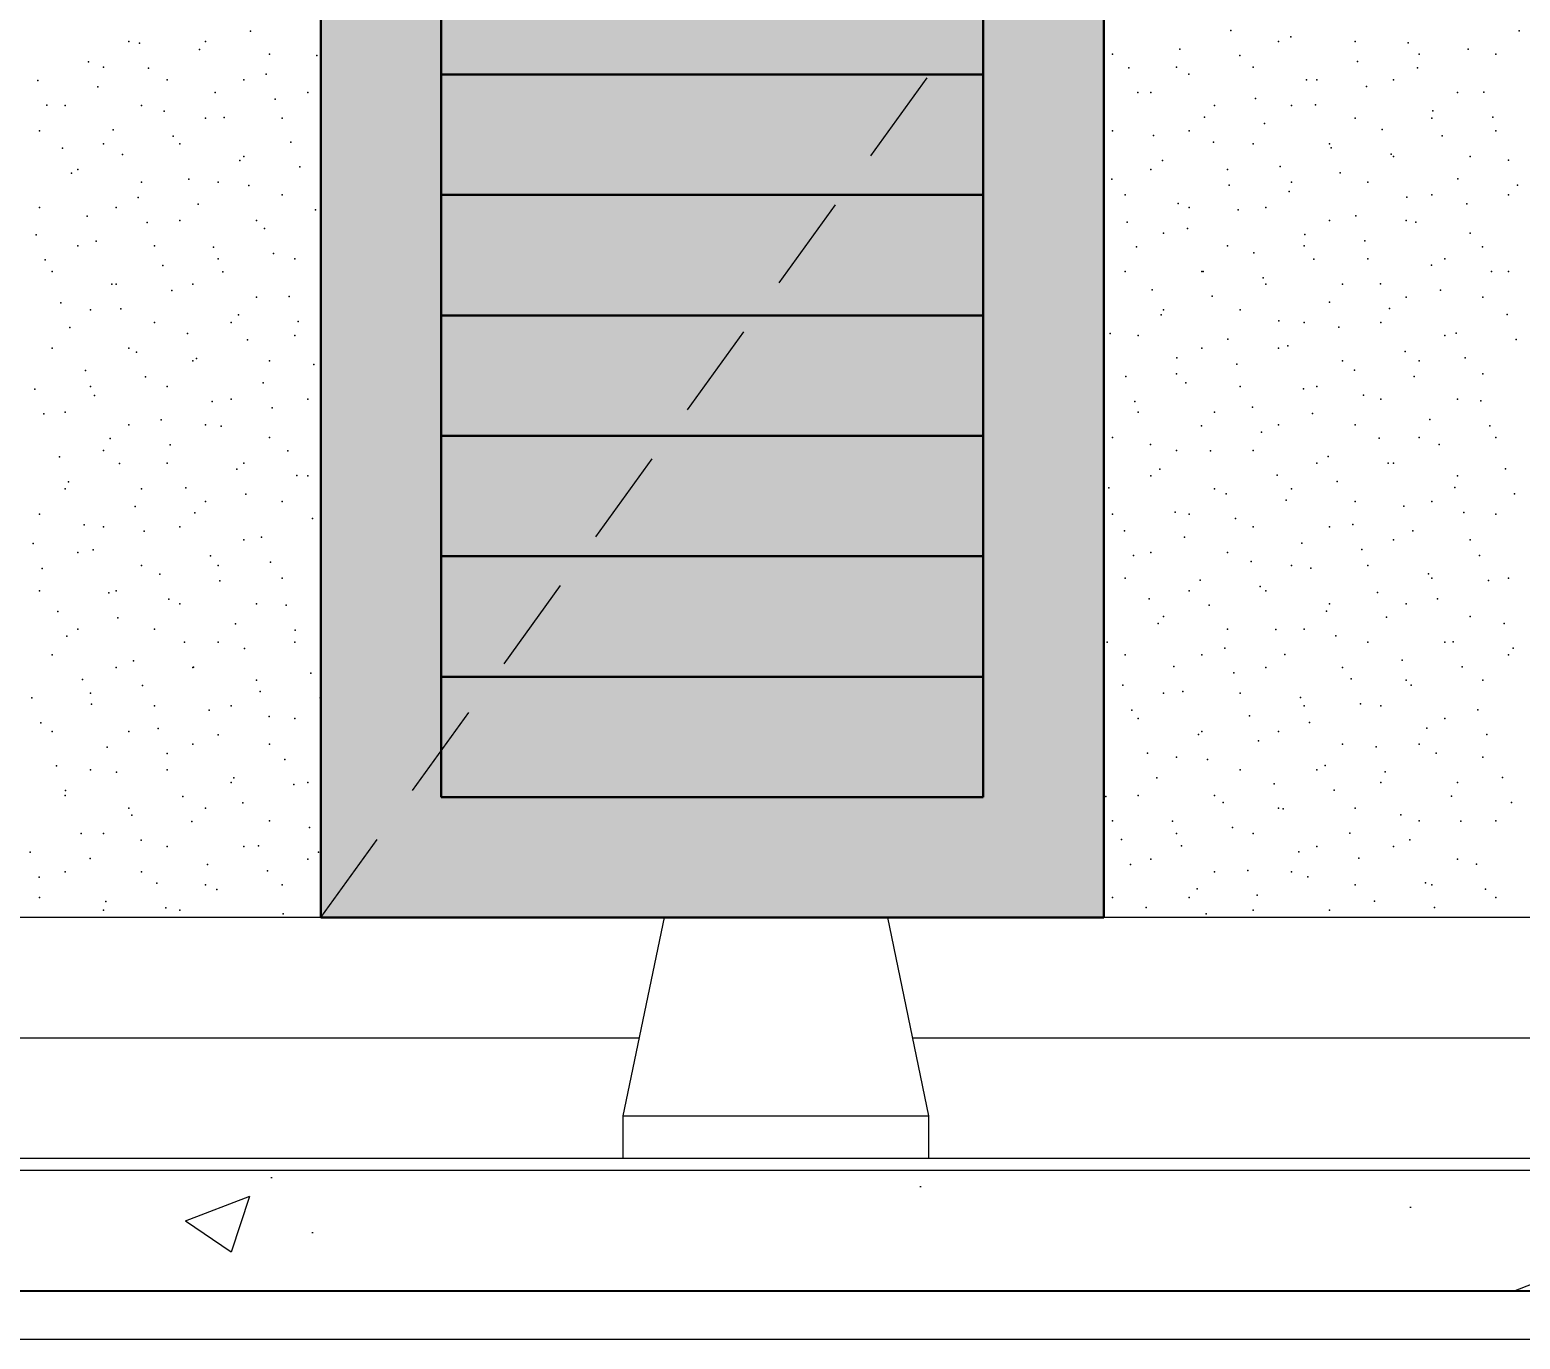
# Model space of a CAD drawing. Header units: metres. Extents: x -1.9 to 95.3, y -2.2 to 2.5.
# Drawn here: x 28.2 to 29.437, y -2.225 to -1.138 of the extents above; entities that cross this region are included whole.
import ezdxf

# ---------------------------------------------------------------- set-up
doc = ezdxf.new("R2010")
doc.units = ezdxf.units.M
doc.header["$MEASUREMENT"] = 0
doc.layers.add('COTAS CORTE', color=7, linetype='Continuous')
doc.layers.add('Portas Archicad', color=7, linetype='Continuous')
for name, color, linetype, lineweight, true_color in [('COTAS CORTE_Caneta_No__25', 7, 'Continuous', 13, 0x982312), ('LAJES.EST_Caneta_No__254', 7, 'Continuous', 0, 0xd1c9ad), ('LAJES.EST_Caneta_No__97', 7, 'Continuous', 13, 0x6b6b6b), ('LOUCAS-METAIS.ARQ_Caneta_No__13', 7, 'Continuous', 0, 0xaaaaaa), ('PAREDE.ARQ_Caneta_No__97', 7, 'Continuous', 13, 0x6b6b6b), ('Portas Archicad_Caneta_No__97', 7, 'Continuous', 13, 0x6b6b6b)]:
    doc.layers.add(name, color=color, linetype=linetype, lineweight=lineweight, true_color=true_color)
for name, color, linetype, lineweight in [('LAJES.EST_Caneta_No__241', 7, 'Continuous', 13), ('LAJES.EST_Caneta_No__4', 7, 'Continuous', 25), ('LAJES.EST_Caneta_No__7', 7, 'Continuous', 13), ('PAREDE.ARQ_Caneta_No__241', 7, 'Continuous', 13), ('PISO - Rodapé_Caneta_No__11', 7, 'Continuous', 5), ('Portas Archicad_Caneta_No__3', 7, 'Continuous', 30)]:
    doc.layers.add(name, color=color, linetype=linetype, lineweight=lineweight)
doc.styles.add('GENERATED_STYLE_1', font='arial.ttf')
doc.dimstyles.new('GENERATED_STYLE__2', dxfattribs={"dimtxt": 0.05, "dimasz": 0.02375, "dimexe": 0.18, "dimexo": 0.267183, "dimgap": 0, "dimtad": 1, "dimzin": 0, "dimdsep": 46, "dimtxsty": 'GENERATED_STYLE_1', "dimblk": 'ARROWHEAD_11', "dimblk1": 'ARROWHEAD_11', "dimblk2": 'ARROWHEAD_11', "dimcen": 0.09, "dimclrd": 256, "dimclre": 256, "dimclrt": 256, "dimadec": 0, "dimazin": 0, "dimtfac": 1, "dimtdec": 4, "dimtmove": 0, "dimatfit": 3, "dimfxl": 0, "dimtolj": 1, "dimtzin": 0, "dimarcsym": 0})

# ---------------------------------------------------------------- blocks, each defined once
blk = doc.blocks.new('*D103', base_point=(-25.2389, -2.075))
at = {"layer": 'COTAS CORTE_Caneta_No__25', "linetype": 'Continuous', "lineweight": 13, "true_color": 0x982312}
for points in [[(27.0314, 1.075), (27.0319, 1.0726), (27.0333, 1.0706), (27.0353, 1.0692), (27.0377, 1.0688), (27.0401, 1.0692), (27.0421, 1.0706), (27.0435, 1.0726), (27.0439, 1.075), (27.0435, 1.0774), (27.0421, 1.0794), (27.0401, 1.0808), (27.0377, 1.0813), (27.0353, 1.0808), (27.0333, 1.0794), (27.0319, 1.0774)], [(27.0314, -2.075), (27.0319, -2.0774), (27.0333, -2.0794), (27.0353, -2.0808), (27.0377, -2.0812), (27.0401, -2.0808), (27.0421, -2.0794), (27.0435, -2.0774), (27.0439, -2.075), (27.0435, -2.0726), (27.0421, -2.0706), (27.0401, -2.0692), (27.0377, -2.0687), (27.0353, -2.0692), (27.0333, -2.0706), (27.0319, -2.0726)]]:
    blk.add_hatch(color=24, dxfattribs=at).paths.add_polyline_path(points)
at = {"layer": 'COTAS CORTE_Caneta_No__25', "color": 24, "linetype": 'Continuous', "lineweight": 13, "true_color": 0x982312}
for p, q in [((27.0314, 1.075), (27.0142, 1.075)), ((27.0377, -2.0687), (27.0377, 1.0688)), ((27.3049, 1.075), (27.0439, 1.075)), ((27.0314, -2.075), (27.0142, -2.075)), ((27.3049, -2.075), (27.0439, -2.075)), ((27.0377, -2.0875), (27.0377, -2.0812))]:
    blk.add_line(p, q, dxfattribs=at)
for centre in [(27.0377, 1.075), (27.0377, -2.075)]:
    blk.add_circle(centre, 0.00625, dxfattribs=at)
at = {"layer": 'COTAS CORTE_Caneta_No__25', "color": 24, "lineweight": 13, "true_color": 0x982312, "char_height": 0.05, "attachment_point": 7, "rotation": 90, "style": 'GENERATED_STYLE_1'}
for s, insert in [('\\A1;{\\pql;\\fArial|b0|i0|c0|p0;\\W1.000000;0,01}', (27.0277, 0.9353)), ('\\A1;{\\pql;\\fArial|b0|i0|c0|p0;\\W1.000000;3,15}', (27.0277, -0.6335))]:
    blk.add_mtext(s, dxfattribs=dict(at, insert=insert))
blk = doc.blocks.new('ARROWHEAD_11')
at = {"color": 0, "linetype": 'Continuous', "lineweight": 0}
blk.add_line((0, 0), (-1, 0), dxfattribs=at)
at = {"color": 0, "linetype": 'Continuous', "lineweight": 0, "const_width": 0.25, "flags": 128}
blk.add_lwpolyline([(-0.125, 0, 1), (0.125, 0, 1)], format="xyb", close=True, dxfattribs=at)

msp = doc.modelspace()

# ---------------------------------------------------------------- hatches: boundary and pattern name
at = {"layer": 'LAJES.EST_Caneta_No__254', "linetype": 'Continuous', "lineweight": 0, "true_color": 0xd1c9ad}
h = msp.add_hatch(dxfattribs=at)
h.set_pattern_fill('Haie_OD_0007', color=9, style=0, pattern_type=2)
h.set_pattern_definition([(45, (-25.23893, -1.575), (-0.159099, 0.159099), [0, -0.15, 0, -0.225]), (110, (-24.73893, -1.575), (0.2114308, 0.0769545), [0, -0.11, 0, -0.19])])
h.paths.add_polyline_path([(27.3116, -2.085), (31.3616, -2.085), (31.3616, -2.075), (27.3116, -2.075)])
at = {"layer": 'LAJES.EST_Caneta_No__97', "linetype": 'Continuous', "lineweight": 13, "true_color": 0x6b6b6b}
h = msp.add_hatch(dxfattribs=at)
h.set_pattern_fill('AR_CONC_0007', color=251, style=0, pattern_type=2)
h.set_pattern_definition([(50, (-25.23893, -2.075), (-0.546554, 0.0478173), [0.05715, -0.62865]), (355, (-25.2389, -2.075), (-0.10573, 0.5731705), [0.04572, -0.502922]), (100.4514, (-25.1934, -2.079), (0.4408237, 0.5253533), [0.04857, -0.534271]), (46.1842, (-25.2389, -1.9226), (-0.813237, 0.126127), [0.085725, -0.942975]), (96.6356, (-25.17116, -1.9331), (0.712212, 0.742278), [0.072855, -0.801407]), (351.1842, (-25.2389, -1.9226), (0.712212, 0.742278), [0.06858, -0.754379]), (21, (-25.16273, -1.9607), (-0.454843, 0.3067956), [0.05715, -0.62865]), (326, (-25.1627, -1.9607), (0.185406, 0.552564), [0.04572, -0.50292]), (71.4514, (-25.1248, -1.98627), (0.6402493, 0.2457683), [0.04857, -0.53427]), (37.5, (-25.23893, -2.075), (0.0092658, 0.2536651), [0, -0.496824, 0, -0.51054, 0, -0.504825]), (7.5, (-25.23893, -2.075), (0.200459, 0.3005417), [0, -0.291084, 0, -0.485394, 0, -0.192405]), (327.5, (-25.40885, -2.075), (-0.4067718, 0.0171862), [0, -0.1905, 0, -0.59436, 0, -0.78867]), (317.5, (-25.48505, -2.075), (0.4443875, 0.0762795), [0, -0.24765, 0, -0.394716, 0, -0.56007])])
h.paths.add_polyline_path([(27.3116, -2.185), (31.3616, -2.185), (31.3616, -2.085), (27.3116, -2.085)])
at = {"layer": 'Portas Archicad', "linetype": 'Continuous', "lineweight": 0, "true_color": 0xffffff}
for points in [[(28.4414, -1.875), (28.5414, -1.775), (28.5414, -0.175), (28.4414, -0.075)], [(28.5414, -1.075), (28.5414, -1.175), (28.9914, -1.175), (28.9914, -1.075)], [(28.5414, -1.175), (28.5414, -1.275), (28.9914, -1.275), (28.9914, -1.175)], [(28.5414, -1.275), (28.5414, -1.375), (28.9914, -1.375), (28.9914, -1.275)], [(28.5414, -1.375), (28.5414, -1.475), (28.9914, -1.475), (28.9914, -1.375)], [(28.5414, -1.575), (28.9914, -1.575), (28.9914, -1.475), (28.5414, -1.475)], [(28.5414, -1.575), (28.5414, -1.675), (28.9914, -1.675), (28.9914, -1.575)], [(28.5414, -1.775), (28.9914, -1.775), (28.9914, -1.675), (28.5414, -1.675)], [(28.5414, -1.775), (28.4414, -1.875), (29.0914, -1.875), (28.9914, -1.775)]]:
    msp.add_hatch(color=7, dxfattribs=at).paths.add_polyline_path(points)
h = msp.add_hatch(color=7, dxfattribs=at)
h.paths.add_polyline_path([(28.9914, -1.775), (29.0914, -1.875), (29.0914, -0.075), (28.9914, -0.175)])
h.paths.add_polyline_path([(29.0197, -1.0875), (29.0164, -1.075), (29.0197, -1.0625), (29.0289, -1.0533), (29.0414, -1.05), (29.0539, -1.0533), (29.063, -1.0625), (29.0664, -1.075), (29.063, -1.0875), (29.0539, -1.0967), (29.0414, -1.1), (29.0289, -1.0967)], flags=0)

# ---------------------------------------------------------------- linework, layer by layer
at = {"layer": 'LAJES.EST_Caneta_No__241', "color": 7, "linetype": 'Continuous', "lineweight": 13}
msp.add_line((27.1117, -2.225), (31.5616, -2.225), dxfattribs=at)
at = {"layer": 'LAJES.EST_Caneta_No__4', "color": 7, "linetype": 'Continuous', "lineweight": 25}
msp.add_line((31.3616, -2.185), (27.3116, -2.185), dxfattribs=at)
at = {"layer": 'LAJES.EST_Caneta_No__7', "color": 7, "linetype": 'Continuous', "lineweight": 13}
for p, q in [((31.3416, -2.075), (27.3316, -2.075)), ((31.3616, -2.085), (27.3116, -2.085))]:
    msp.add_line(p, q, dxfattribs=at)
at = {"layer": 'LOUCAS-METAIS.ARQ_Caneta_No__13', "color": 253, "linetype": 'Continuous', "lineweight": 0, "true_color": 0xaaaaaa}
for p, q in [((28.6924, -2.0396), (28.7266, -1.875)), ((28.9463, -2.0396), (28.9121, -1.875)), ((28.6924, -2.0396), (28.696, -2.0396)), ((28.6924, -2.075), (28.6924, -2.0396)), ((28.696, -2.0396), (28.7044, -2.0396)), ((28.7044, -2.0396), (28.7175, -2.0396)), ((28.7175, -2.0396), (28.7352, -2.0396)), ((28.7352, -2.0396), (28.7594, -2.0396)), ((28.7594, -2.0396), (28.7882, -2.0396)), ((28.7882, -2.0396), (28.8194, -2.0396)), ((28.8194, -2.0396), (28.8505, -2.0396)), ((28.8505, -2.0396), (28.8793, -2.0396)), ((28.8793, -2.0396), (28.9035, -2.0396)), ((28.9035, -2.0396), (28.9212, -2.0396)), ((28.9212, -2.0396), (28.9343, -2.0396)), ((28.9343, -2.0396), (28.9427, -2.0396)), ((28.9427, -2.0396), (28.9463, -2.0396)), ((28.9463, -2.075), (28.9463, -2.0396))]:
    msp.add_line(p, q, dxfattribs=at)
at = {"layer": 'PAREDE.ARQ_Caneta_No__241', "color": 7, "linetype": 'Continuous', "lineweight": 13}
for p, q in [((28.4414, -1.875), (28.0746, -1.875)), ((29.4494, -1.875), (29.0914, -1.875))]:
    msp.add_line(p, q, dxfattribs=at)
at = {"layer": 'PAREDE.ARQ_Caneta_No__97', "color": 251, "linetype": 'Continuous', "lineweight": 13, "true_color": 0x6b6b6b}
for p in [(28.282, -1.1477), (28.2908, -1.1491), (28.3456, -1.1477), (28.3829, -1.139), (29.1969, -1.1386), (29.2366, -1.1477), (29.2467, -1.1439), (29.3002, -1.1477), (29.3442, -1.1488), (29.4363, -1.1387), (28.3406, -1.1544), (28.3987, -1.1583), (28.4382, -1.1594), (29.0987, -1.1583), (29.1546, -1.154), (29.2044, -1.1593), (29.3533, -1.1583), (29.3941, -1.1541), (29.4169, -1.1583), (28.2485, -1.1645), (28.2608, -1.1689), (28.2983, -1.1698), (28.3959, -1.1747), (29.1123, -1.1694), (29.1517, -1.1689), (29.1621, -1.1747), (29.2154, -1.1689), (29.302, -1.1642), (29.3518, -1.1695), (28.2063, -1.1799), (28.2561, -1.1852), (28.3138, -1.1795), (28.3774, -1.1795), (29.2597, -1.1796), (29.2684, -1.1795), (29.3095, -1.1849), (29.332, -1.1795), (28.3536, -1.1901), (28.4034, -1.1954), (28.4305, -1.1901), (29.1198, -1.1901), (29.1305, -1.1901), (29.2174, -1.195), (29.2672, -1.2003), (29.3851, -1.1901), (29.4071, -1.1898), (28.2138, -1.2006), (28.229, -1.2007), (28.2926, -1.2007), (28.3113, -1.2055), (28.3456, -1.2113), (28.3612, -1.2108), (28.4093, -1.2113), (29.1751, -1.2104), (29.1835, -1.2007), (29.2472, -1.2007), (29.3002, -1.2113), (29.3639, -1.2113), (29.3648, -1.2052), (29.4146, -1.2105), (28.2077, -1.2219), (28.2691, -1.2209), (29.0987, -1.2219), (29.1623, -1.2219), (29.2249, -1.2157), (29.3225, -1.2206), (29.4169, -1.2219), (28.2268, -1.2363), (28.2608, -1.2325), (28.3189, -1.2262), (28.3244, -1.2325), (28.4164, -1.2311), (29.1328, -1.2258), (29.1826, -1.2311), (29.2154, -1.2325), (29.279, -1.2325), (29.2802, -1.236), (29.3723, -1.2259), (28.2766, -1.2416), (28.3742, -1.2465), (28.3774, -1.2431), (28.4411, -1.2431), (29.1403, -1.2465), (29.33, -1.2413), (29.332, -1.2431), (29.3957, -1.2431), (29.4276, -1.2462), (28.2343, -1.257), (28.2396, -1.2538), (28.3319, -1.2619), (28.424, -1.2518), (29.0981, -1.2619), (29.1305, -1.2538), (29.1942, -1.2538), (29.2379, -1.2514), (29.2877, -1.2567), (29.3853, -1.2616), (28.2926, -1.2644), (28.3562, -1.2644), (28.3817, -1.2672), (29.1956, -1.2668), (29.2454, -1.2721), (29.2472, -1.2644), (29.3108, -1.2644), (29.4351, -1.2669), (28.2077, -1.2856), (28.2714, -1.2856), (28.2896, -1.2773), (28.3394, -1.2826), (28.4093, -1.275), (29.1093, -1.275), (29.1533, -1.2822), (29.1623, -1.2856), (29.226, -1.2856), (29.343, -1.277), (29.3639, -1.275), (29.3928, -1.2823), (29.4275, -1.275), (28.2473, -1.2927), (28.2971, -1.298), (28.3244, -1.2962), (28.3881, -1.2962), (28.437, -1.2875), (29.111, -1.2976), (29.2031, -1.2875), (29.279, -1.2962), (29.3007, -1.2924), (29.3426, -1.2962), (29.3505, -1.2977), (28.205, -1.3081), (28.3947, -1.3029), (28.4411, -1.3068), (29.1411, -1.3068), (29.1609, -1.3028), (29.2584, -1.3078), (29.3957, -1.3068), (28.2396, -1.3174), (28.2548, -1.3134), (28.3032, -1.3174), (28.3524, -1.3183), (28.4022, -1.3236), (29.1186, -1.3182), (29.1942, -1.3174), (29.2161, -1.3232), (29.2578, -1.3174), (29.3082, -1.3131), (29.4058, -1.318), (28.2125, -1.3288), (28.3101, -1.3337), (28.3562, -1.328), (28.4199, -1.328), (29.266, -1.3284), (29.3108, -1.328), (29.3635, -1.3334), (29.3745, -1.328), (28.2183, -1.3386), (28.3599, -1.339), (29.1093, -1.3386), (29.1729, -1.3386), (29.1739, -1.3386), (29.2237, -1.3438), (29.3212, -1.3488), (29.4133, -1.3387), (29.4275, -1.3386), (28.2678, -1.3491), (28.2714, -1.3492), (28.3176, -1.3544), (28.335, -1.3492), (28.3881, -1.3598), (28.4152, -1.3593), (29.1316, -1.3539), (29.1814, -1.3592), (29.226, -1.3492), (29.2896, -1.3492), (29.3426, -1.3598), (29.371, -1.354), (29.4063, -1.3598), (28.2255, -1.3645), (28.2502, -1.3704), (28.2753, -1.3697), (29.1411, -1.3704), (29.2048, -1.3704), (29.279, -1.3642), (29.3288, -1.3694), (28.2331, -1.3851), (28.3032, -1.381), (28.3668, -1.381), (28.3729, -1.3747), (28.4227, -1.38), (29.1391, -1.3746), (29.2367, -1.3795), (29.2578, -1.381), (29.2865, -1.3848), (29.3214, -1.381), (29.4263, -1.3744), (28.3306, -1.3901), (28.3804, -1.3953), (28.4199, -1.3916), (29.0968, -1.39), (29.1199, -1.3916), (29.1944, -1.3949), (29.3745, -1.3916), (29.384, -1.3898), (29.4339, -1.395), (28.2183, -1.4022), (28.282, -1.4022), (28.2883, -1.4055), (29.1521, -1.4103), (29.1729, -1.4022), (29.2366, -1.4022), (29.2442, -1.4002), (29.3418, -1.4051), (29.3916, -1.4104), (28.246, -1.4208), (28.335, -1.4129), (28.3381, -1.4107), (28.3987, -1.4129), (28.4357, -1.4157), (29.2019, -1.4156), (29.2896, -1.4129), (29.2995, -1.4205), (29.3533, -1.4129), (28.2502, -1.4341), (28.2959, -1.4261), (28.3138, -1.4341), (28.3934, -1.4311), (29.1098, -1.4257), (29.1517, -1.4235), (29.1596, -1.431), (29.2048, -1.4341), (29.2684, -1.4341), (29.3493, -1.4258), (29.4063, -1.4235), (28.2038, -1.4362), (28.2536, -1.4415), (28.3511, -1.4464), (28.3668, -1.4447), (28.4305, -1.4447), (29.1173, -1.4464), (29.2572, -1.4359), (29.307, -1.4412), (29.3214, -1.4447), (29.3851, -1.4447), (29.4046, -1.4461), (28.2113, -1.4569), (28.229, -1.4553), (28.401, -1.4517), (29.1199, -1.4553), (29.1835, -1.4553), (29.2149, -1.4513), (29.2647, -1.4566), (28.282, -1.4659), (28.3089, -1.4618), (28.3456, -1.4659), (28.3587, -1.4671), (29.1726, -1.4667), (29.2224, -1.472), (29.2366, -1.4659), (29.3002, -1.4659), (29.3623, -1.4615), (29.4121, -1.4668), (28.2666, -1.4772), (28.3164, -1.4825), (28.3987, -1.4765), (29.0987, -1.4765), (29.1303, -1.4821), (29.32, -1.4769), (29.3533, -1.4765), (29.3698, -1.4822), (29.4169, -1.4765), (28.2243, -1.4926), (28.2608, -1.4871), (28.4139, -1.4874), (29.1517, -1.4871), (29.1801, -1.4874), (29.2154, -1.4871), (29.2777, -1.4923), (28.2741, -1.4979), (28.3138, -1.4977), (28.3717, -1.5028), (28.3774, -1.4977), (28.4215, -1.5081), (28.4305, -1.5083), (29.1305, -1.5083), (29.1379, -1.5028), (29.2354, -1.5077), (29.2684, -1.4977), (29.3275, -1.4976), (29.332, -1.4977), (29.3851, -1.5083), (29.4251, -1.5025), (28.229, -1.5189), (28.2318, -1.5133), (28.2926, -1.5189), (28.3294, -1.5182), (29.0956, -1.5182), (29.1835, -1.5189), (29.2472, -1.5189), (29.2852, -1.513), (29.3828, -1.5179), (28.2871, -1.5336), (28.3456, -1.5295), (28.3792, -1.5235), (28.4093, -1.5295), (29.1931, -1.5231), (29.2429, -1.5284), (29.3002, -1.5295), (29.3405, -1.5333), (29.3639, -1.5295), (29.4326, -1.5232), (28.2077, -1.5401), (28.3369, -1.5389), (28.4345, -1.5438), (29.0987, -1.5401), (29.1508, -1.5385), (29.1623, -1.5401), (29.2007, -1.5438), (29.3903, -1.5386), (29.4169, -1.5401), (28.2448, -1.549), (28.2608, -1.5507), (28.2946, -1.5543), (28.3244, -1.5507), (29.1086, -1.5539), (29.1584, -1.5592), (29.2154, -1.5507), (29.279, -1.5507), (29.2982, -1.5487), (29.348, -1.554), (28.2025, -1.5644), (28.2523, -1.5697), (28.3774, -1.5613), (28.3922, -1.5592), (28.4411, -1.5613), (29.2559, -1.5641), (29.3058, -1.5694), (29.332, -1.5613), (29.3957, -1.5613), (28.2396, -1.5719), (28.2926, -1.5826), (28.3499, -1.5746), (28.3562, -1.5826), (28.3997, -1.5799), (29.1161, -1.5745), (29.1305, -1.5719), (29.1942, -1.5719), (29.2137, -1.5795), (29.2472, -1.5826), (29.3108, -1.5826), (29.4033, -1.5743), (28.21, -1.5851), (28.3076, -1.59), (28.3574, -1.5953), (28.4093, -1.5932), (29.1093, -1.5932), (29.1714, -1.5949), (29.2635, -1.5848), (29.361, -1.5897), (29.3639, -1.5932), (29.4108, -1.595), (29.4275, -1.5932), (28.2077, -1.6038), (28.2653, -1.6054), (28.2714, -1.6038), (29.1623, -1.6038), (29.2212, -1.6001), (29.226, -1.6038), (29.3187, -1.6051), (28.223, -1.6208), (28.3151, -1.6107), (28.3244, -1.6144), (28.3881, -1.6144), (28.4127, -1.6156), (29.1291, -1.6103), (29.1789, -1.6155), (29.2765, -1.6205), (29.279, -1.6144), (29.3426, -1.6144), (29.3686, -1.6104), (28.2729, -1.6261), (28.3704, -1.631), (28.4411, -1.625), (29.1366, -1.6309), (29.1411, -1.625), (29.3263, -1.6257), (29.3957, -1.625), (29.4238, -1.6307), (28.2306, -1.6414), (28.2396, -1.6356), (28.3032, -1.6356), (28.4202, -1.6363), (29.1942, -1.6356), (29.2342, -1.6359), (29.2578, -1.6356), (29.284, -1.6411), (28.2183, -1.6568), (28.3281, -1.6464), (28.3562, -1.6462), (28.3779, -1.6517), (28.4199, -1.6462), (29.0943, -1.6463), (29.1093, -1.6568), (29.1729, -1.6568), (29.1919, -1.6512), (29.2417, -1.6565), (29.3108, -1.6462), (29.3745, -1.6462), (29.3816, -1.6461), (29.4275, -1.6568), (29.4314, -1.6513), (28.2714, -1.6674), (28.2858, -1.6618), (28.335, -1.6674), (28.3357, -1.667), (29.1496, -1.6666), (29.226, -1.6674), (29.2896, -1.6674), (29.3393, -1.6614), (29.3891, -1.6667), (28.2436, -1.6772), (28.2934, -1.6824), (28.3881, -1.678), (28.4332, -1.672), (29.1073, -1.682), (29.1994, -1.6719), (29.297, -1.6768), (29.3426, -1.678), (29.3468, -1.6821), (29.4063, -1.678), (28.2013, -1.6925), (28.2502, -1.6886), (28.3909, -1.6874), (28.4408, -1.6926), (29.1411, -1.6886), (29.1571, -1.6873), (29.2048, -1.6886), (29.2547, -1.6922), (28.2511, -1.6978), (28.3032, -1.6992), (28.3487, -1.7028), (28.3668, -1.6992), (29.1148, -1.7027), (29.2124, -1.7076), (29.2578, -1.6992), (29.3045, -1.6975), (29.3214, -1.6992), (29.4021, -1.7024), (28.2088, -1.7132), (28.3064, -1.7181), (28.3985, -1.708), (28.4199, -1.7098), (29.1199, -1.7098), (29.2622, -1.7129), (29.3598, -1.7178), (29.3745, -1.7098), (28.2183, -1.7204), (28.282, -1.7204), (28.335, -1.731), (28.3562, -1.7234), (28.3987, -1.731), (29.1701, -1.723), (29.1729, -1.7204), (29.2199, -1.7283), (29.2366, -1.7204), (29.2896, -1.731), (29.3533, -1.731), (29.4096, -1.7231), (28.2641, -1.7335), (28.3139, -1.7388), (28.4115, -1.7437), (29.1278, -1.7384), (29.1517, -1.7417), (29.1777, -1.7437), (29.3175, -1.7332), (29.3673, -1.7385), (29.4063, -1.7417), (28.2218, -1.7489), (28.2502, -1.7523), (28.2716, -1.7542), (28.3138, -1.7523), (29.2048, -1.7523), (29.2684, -1.7523), (29.2752, -1.7486), (29.325, -1.7539), (28.3668, -1.7629), (28.3692, -1.7591), (28.419, -1.7644), (28.4305, -1.7629), (29.1354, -1.7591), (29.2329, -1.764), (29.2827, -1.7693), (29.3214, -1.7629), (29.3851, -1.7629), (29.4226, -1.7588), (28.229, -1.7735), (28.2293, -1.7696), (28.3269, -1.7745), (28.3767, -1.7798), (29.0931, -1.7745), (29.1199, -1.7735), (29.1835, -1.7735), (29.1906, -1.7794), (29.3803, -1.7742), (29.4301, -1.7795), (28.282, -1.7841), (28.2846, -1.7899), (28.3456, -1.7841), (29.2366, -1.7841), (29.2405, -1.7847), (29.3002, -1.7841), (29.338, -1.7896), (28.2423, -1.8053), (28.2608, -1.8053), (28.3344, -1.7952), (28.3987, -1.7947), (28.432, -1.8001), (29.0987, -1.7947), (29.1484, -1.7948), (29.1517, -1.8053), (29.1982, -1.8001), (29.2154, -1.8053), (29.2957, -1.805), (29.3533, -1.7947), (29.3878, -1.7949), (29.4169, -1.7947), (28.2921, -1.8106), (28.3138, -1.8159), (28.3774, -1.8159), (28.3897, -1.8155), (29.1061, -1.8102), (29.1559, -1.8155), (29.2684, -1.8159), (29.332, -1.8159), (29.3456, -1.8103), (28.2, -1.8207), (28.2498, -1.826), (28.3474, -1.8309), (28.4305, -1.8265), (28.4395, -1.8208), (29.1136, -1.8309), (29.1305, -1.8265), (29.2535, -1.8204), (29.3033, -1.8257), (29.3851, -1.8265), (29.4008, -1.8306), (28.2076, -1.8414), (28.229, -1.8371), (28.2926, -1.8371), (28.3972, -1.8362), (29.1835, -1.8371), (29.2112, -1.8358), (29.2472, -1.8371), (29.261, -1.8411), (28.3051, -1.8463), (28.3456, -1.8477), (28.3549, -1.8516), (28.4093, -1.8477), (29.1689, -1.8512), (29.3002, -1.8477), (29.3585, -1.846), (29.3639, -1.8477), (29.4084, -1.8513), (28.2077, -1.8583), (28.2628, -1.8617), (28.3126, -1.867), (29.0987, -1.8583), (29.1266, -1.8666), (29.1623, -1.8583), (29.2187, -1.8564), (29.3163, -1.8614), (29.3661, -1.8667), (29.4169, -1.8583), (28.2608, -1.8689), (28.3244, -1.8689), (28.4102, -1.8719), (29.1764, -1.8718), (29.2154, -1.8689), (29.279, -1.8689)]:
    msp.add_point(p, dxfattribs=at)
at = {"layer": 'PISO - Rodapé_Caneta_No__11', "color": 7, "linetype": 'Continuous', "lineweight": 5}
for p, q in [((28.7058, -1.975), (27.916, -1.975)), ((29.7258, -1.975), (28.9329, -1.975))]:
    msp.add_line(p, q, dxfattribs=at)
at = {"layer": 'Portas Archicad_Caneta_No__3', "color": 7, "linetype": 'Continuous', "lineweight": 30}
for p, q in [((28.4414, -0.075), (28.4414, -1.875)), ((29.0914, -1.875), (29.0914, -0.075)), ((28.5414, -1.075), (28.5414, -1.175)), ((28.9914, -1.175), (28.9914, -1.075)), ((28.9914, -1.175), (28.5414, -1.175)), ((28.5414, -1.175), (28.5414, -1.275)), ((28.9914, -1.275), (28.9914, -1.175)), ((28.9914, -1.275), (28.5414, -1.275)), ((28.5414, -1.275), (28.5414, -1.375)), ((28.9914, -1.375), (28.9914, -1.275)), ((28.9914, -1.375), (28.5414, -1.375)), ((28.5414, -1.375), (28.5414, -1.475)), ((28.9914, -1.475), (28.9914, -1.375)), ((28.9914, -1.475), (28.5414, -1.475)), ((28.5414, -1.475), (28.5414, -1.575)), ((28.9914, -1.575), (28.9914, -1.475)), ((28.9914, -1.575), (28.5414, -1.575)), ((28.5414, -1.575), (28.5414, -1.675)), ((28.9914, -1.675), (28.9914, -1.575)), ((28.9914, -1.675), (28.5414, -1.675)), ((28.5414, -1.675), (28.5414, -1.775)), ((28.9914, -1.775), (28.9914, -1.675)), ((28.5414, -1.775), (28.9914, -1.775)), ((28.4414, -1.875), (29.0914, -1.875))]:
    msp.add_line(p, q, dxfattribs=at)
at = {"layer": 'Portas Archicad_Caneta_No__97', "color": 251, "linetype": 'Continuous', "lineweight": 13, "true_color": 0x6b6b6b}
for p, q in [((28.898, -1.2427), (28.9449, -1.1778)), ((28.8219, -1.3481), (28.8688, -1.2832)), ((28.7458, -1.4534), (28.7927, -1.3886)), ((28.6697, -1.5588), (28.7165, -1.494)), ((28.5936, -1.6642), (28.6404, -1.5994)), ((28.5175, -1.7696), (28.5643, -1.7048)), ((28.4414, -1.875), (28.4882, -1.8101))]:
    msp.add_line(p, q, dxfattribs=at)

# ---------------------------------------------------------------- dimensions: what is measured, and where the dimension line sits
at = {"layer": 'COTAS CORTE', "color": 24, "linetype": 'Continuous', "lineweight": 13, "true_color": 0x982312}
dim = msp.add_linear_dim(base=(27.0377, 1.075), p1=(27.1116, -2.075), p2=(29.3366, 1.075), angle=90, dimstyle='GENERATED_STYLE__2', dxfattribs=at)
dim.commit()
dim.dimension.update_dxf_attribs({"geometry": '*D103', "text_midpoint": (27.0027, -0.5687), "dimtype": 160, "text_rotation": 90})

doc.saveas('drawing.dxf')
